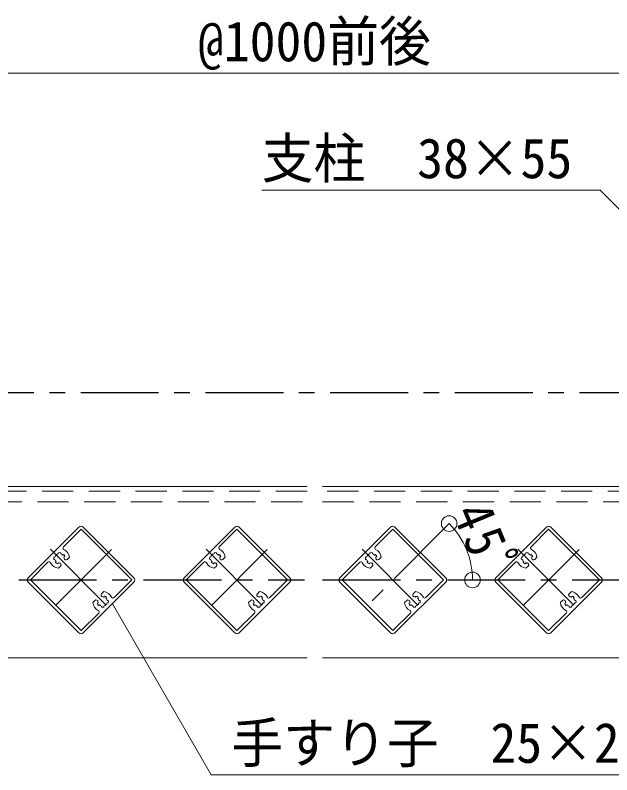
# Model space of a CAD drawing. Units: millimetres at full size, sheet at 1:5; details may follow other scales. Extents: x -1050 to 1050, y -742 to 742.
# Drawn here: x 301.9 to 493.3, y -374.3 to -130.7 of the extents above; entities that cross this region are included whole.
import ezdxf
from ezdxf.enums import TextEntityAlignment as Align

# ---------------------------------------------------------------- set-up
doc = ezdxf.new("R2010")
doc.units = ezdxf.units.MM
doc.header["$LTSCALE"] = 5
doc.linetypes.add('CHAIN1', pattern=[8, 5, -1, 1, -1])
doc.linetypes.add('DASHED2', pattern=[3, 2, -1])
doc.layers.add('0-0_通り芯', color=7, linetype='CHAIN1')
for name, color, linetype, lineweight in [('0-3_寸法', 54, 'Continuous', 20), ('0-4_手摺部材', 92, 'Continuous', 20), ('0-5_手すり子', 12, 'Continuous', 20), ('0-9_文字', 3, 'Continuous', 20)]:
    doc.layers.add(name, color=color, linetype=linetype, lineweight=lineweight)
doc.styles.add('ＭＳ ゴシック', font='')
doc.styles.get('ＭＳ ゴシック').set_extended_font_data('MS Gothic')

# ---------------------------------------------------------------- blocks, each defined once
blk = doc.blocks.new('circle')
at = {"color": 0, "linetype": 'Continuous', "lineweight": -2}
blk.add_circle((0, 0), 1.25, dxfattribs=at)

msp = doc.modelspace()

# ---------------------------------------------------------------- linework, layer by layer
at = {"layer": '0-0_通り芯'}
for p, q in [((827.913, -251.793), (-35.943, -251.793)), ((441.103, -293.71), (413.265, -321.548)), ((313.166, -301.938), (332.766, -321.539)), ((332.759, -302.054), (313.265, -321.548)), ((363.166, -301.938), (382.766, -321.539)), ((382.759, -302.054), (363.265, -321.548)), ((413.166, -301.938), (432.766, -321.539)), ((463.166, -301.938), (482.766, -321.539)), ((482.759, -302.054), (463.265, -321.548)), ((103.02, -311.793), (394.72, -311.793)), ((400.52, -311.793), (694.72, -311.793))]:
    msp.add_line(p, q, dxfattribs=at)
at = {"layer": '0-3_寸法'}
msp.add_line((548.02, -149.293), (248.02, -149.293), dxfattribs=at)
msp.add_arc((423.02, -311.793), 25.574, 0, 45, dxfattribs=at)
at = {"layer": '0-4_手摺部材'}
for p, q in [((249.02, -281.793), (395.52, -281.793)), ((400.52, -281.793), (547.02, -281.793)), ((395.52, -336.793), (249.02, -336.793)), ((547.02, -336.793), (400.52, -336.793))]:
    msp.add_line(p, q, dxfattribs=at)
at = {"layer": '0-4_手摺部材', "linetype": 'DASHED2'}
for p, q in [((395.52, -283.293), (249.02, -283.293)), ((547.02, -283.293), (400.52, -283.293)), ((249.02, -286.793), (395.52, -286.793)), ((400.52, -286.793), (547.02, -286.793))]:
    msp.add_line(p, q, dxfattribs=at)
at = {"layer": '0-5_手すり子'}
for p, q in [((322.313, -294.822), (306.049, -311.086)), ((323.02, -295.529), (317.363, -301.186)), ((339.283, -311.793), (323.02, -295.529)), ((339.991, -311.086), (323.727, -294.822)), ((372.313, -294.822), (356.049, -311.086)), ((373.02, -295.529), (367.363, -301.186)), ((389.283, -311.793), (373.02, -295.529)), ((389.991, -311.086), (373.727, -294.822)), ((422.313, -294.822), (406.049, -311.086)), ((423.02, -295.529), (417.363, -301.186)), ((439.283, -311.793), (423.02, -295.529)), ((439.991, -311.086), (423.727, -294.822)), ((472.313, -294.822), (456.049, -311.086)), ((473.02, -295.529), (467.363, -301.186)), ((489.283, -311.793), (473.02, -295.529)), ((489.991, -311.086), (473.727, -294.822)), ((314.641, -304.475), (314.282, -304.475)), ((315.702, -303.414), (315.702, -303.054)), ((316.479, -303.414), (316.479, -303.054)), ((317.151, -303.803), (317.463, -303.623)), ((317.539, -304.475), (317.851, -304.295)), ((319.271, -304.511), (318.551, -305.231)), ((364.641, -304.475), (364.282, -304.475)), ((365.702, -303.414), (365.702, -303.054)), ((366.479, -303.414), (366.479, -303.054)), ((367.151, -303.803), (367.463, -303.623)), ((367.539, -304.475), (367.851, -304.295)), ((369.271, -304.511), (368.551, -305.231)), ((414.641, -304.475), (414.282, -304.475)), ((415.702, -303.414), (415.702, -303.054)), ((416.479, -303.414), (416.479, -303.054)), ((417.151, -303.803), (417.463, -303.623)), ((417.539, -304.475), (417.851, -304.295)), ((419.271, -304.511), (418.551, -305.231)), ((464.641, -304.475), (464.282, -304.475)), ((465.702, -303.414), (465.702, -303.054)), ((466.479, -303.414), (466.479, -303.054)), ((467.151, -303.803), (467.463, -303.623)), ((467.539, -304.475), (467.851, -304.295)), ((469.271, -304.511), (468.551, -305.231)), ((312.413, -306.136), (306.757, -311.793)), ((314.641, -305.252), (314.282, -305.252)), ((315.03, -305.924), (314.85, -306.236)), ((315.702, -306.312), (315.522, -306.624)), ((362.413, -306.136), (356.757, -311.793)), ((364.641, -305.252), (364.282, -305.252)), ((365.03, -305.924), (364.85, -306.236)), ((365.702, -306.312), (365.522, -306.624)), ((412.413, -306.136), (406.757, -311.793)), ((414.641, -305.252), (414.282, -305.252)), ((415.03, -305.924), (414.85, -306.236)), ((415.702, -306.312), (415.522, -306.624)), ((462.413, -306.136), (456.757, -311.793)), ((464.641, -305.252), (464.282, -305.252)), ((465.03, -305.924), (464.85, -306.236)), ((465.702, -306.312), (465.522, -306.624)), ((315.738, -308.044), (316.458, -307.324)), ((365.738, -308.044), (366.458, -307.324)), ((415.738, -308.044), (416.458, -307.324)), ((465.738, -308.044), (466.458, -307.324)), ((306.757, -311.793), (323.02, -328.056)), ((339.283, -311.793), (333.627, -317.45)), ((356.757, -311.793), (373.02, -328.056)), ((389.283, -311.793), (383.627, -317.45)), ((406.757, -311.793), (423.02, -328.056)), ((439.283, -311.793), (433.627, -317.45)), ((456.757, -311.793), (473.02, -328.056)), ((489.283, -311.793), (483.627, -317.45)), ((306.049, -312.5), (322.313, -328.764)), ((323.727, -328.764), (339.991, -312.5)), ((356.049, -312.5), (372.313, -328.764)), ((373.727, -328.764), (389.991, -312.5)), ((406.049, -312.5), (422.313, -328.764)), ((423.727, -328.764), (439.991, -312.5)), ((456.049, -312.5), (472.313, -328.764)), ((473.727, -328.764), (489.991, -312.5)), ((330.302, -315.542), (329.582, -316.262)), ((380.302, -315.542), (379.582, -316.262)), ((430.302, -315.542), (429.582, -316.262)), ((480.302, -315.542), (479.582, -316.262)), ((326.769, -319.075), (327.489, -318.355)), ((328.501, -319.111), (328.189, -319.291)), ((330.338, -317.274), (330.518, -316.962)), ((331.01, -317.662), (331.19, -317.35)), ((331.399, -318.334), (331.758, -318.334)), ((331.399, -319.111), (331.758, -319.111)), ((376.769, -319.075), (377.489, -318.355)), ((378.501, -319.111), (378.189, -319.291)), ((380.338, -317.274), (380.518, -316.962)), ((381.01, -317.662), (381.19, -317.35)), ((381.399, -318.334), (381.758, -318.334)), ((381.399, -319.111), (381.758, -319.111)), ((426.769, -319.075), (427.489, -318.355)), ((428.501, -319.111), (428.189, -319.291)), ((430.338, -317.274), (430.518, -316.962)), ((431.01, -317.662), (431.19, -317.35)), ((431.399, -318.334), (431.758, -318.334)), ((431.399, -319.111), (431.758, -319.111)), ((476.769, -319.075), (477.489, -318.355)), ((478.501, -319.111), (478.189, -319.291)), ((480.338, -317.274), (480.518, -316.962)), ((481.01, -317.662), (481.19, -317.35)), ((481.399, -318.334), (481.758, -318.334)), ((481.399, -319.111), (481.758, -319.111)), ((328.889, -319.783), (328.577, -319.963)), ((329.561, -320.171), (329.561, -320.531)), ((330.338, -320.171), (330.338, -320.531)), ((378.889, -319.783), (378.577, -319.963)), ((379.561, -320.171), (379.561, -320.531)), ((380.338, -320.171), (380.338, -320.531)), ((428.889, -319.783), (428.577, -319.963)), ((429.561, -320.171), (429.561, -320.531)), ((430.338, -320.171), (430.338, -320.531)), ((478.889, -319.783), (478.577, -319.963)), ((479.561, -320.171), (479.561, -320.531)), ((480.338, -320.171), (480.338, -320.531)), ((328.677, -322.4), (323.02, -328.056)), ((378.677, -322.4), (373.02, -328.056)), ((428.677, -322.4), (423.02, -328.056)), ((478.677, -322.4), (473.02, -328.056))]:
    msp.add_line(p, q, dxfattribs=at)
for centre, radius, start, end in [((323.02, -295.529), 1, 45, 135), ((373.02, -295.529), 1, 45, 135), ((423.02, -295.529), 1, 45, 135), ((473.02, -295.529), 1, 45, 135), ((317.717, -301.54), 0.5, 135, 243.92489), ((316.09, -304.863), 3.2, 6.31816, 63.92489), ((367.717, -301.54), 0.5, 135, 243.92489), ((366.09, -304.863), 3.2, 6.31816, 63.92489), ((417.717, -301.54), 0.5, 135, 243.92489), ((416.09, -304.863), 3.2, 6.31816, 63.92489), ((467.717, -301.54), 0.5, 135, 243.92489), ((466.09, -304.863), 3.2, 6.31816, 63.92489), ((316.09, -304.863), 1.85, 167.88668, 192.11399), ((316.09, -304.863), 1.5, 104.9994, 164.99893), ((316.09, -304.863), 1.85, 77.88601, 102.11332), ((316.09, -304.863), 1.5, 45.00057, 75), ((316.09, -304.863), 1.85, 17.8869, 42.11442), ((316.09, -304.863), 1.5, 0.83274, 15.00081), ((366.09, -304.863), 1.85, 167.88668, 192.11399), ((366.09, -304.863), 1.5, 104.9994, 164.99893), ((366.09, -304.863), 1.85, 77.88601, 102.11332), ((366.09, -304.863), 1.5, 45.00057, 75), ((366.09, -304.863), 1.85, 17.8869, 42.11442), ((366.09, -304.863), 1.5, 0.83274, 15.00081), ((416.09, -304.863), 1.85, 167.88668, 192.11399), ((416.09, -304.863), 1.5, 104.9994, 164.99893), ((416.09, -304.863), 1.85, 77.88601, 102.11332), ((416.09, -304.863), 1.5, 45.00057, 75), ((416.09, -304.863), 1.85, 17.8869, 42.11442), ((416.09, -304.863), 1.5, 0.83274, 15.00081), ((466.09, -304.863), 1.85, 167.88668, 192.11399), ((466.09, -304.863), 1.5, 104.9994, 164.99893), ((466.09, -304.863), 1.85, 77.88601, 102.11332), ((466.09, -304.863), 1.5, 45.00057, 75), ((466.09, -304.863), 1.85, 17.8869, 42.11442), ((466.09, -304.863), 1.5, 0.83274, 15.00081), ((312.767, -306.49), 0.5, 26.07511, 135), ((316.09, -304.863), 3.2, 206.07511, 263.68184), ((316.09, -304.863), 1.5, 195, 224.99943), ((316.09, -304.863), 1.85, 227.88558, 252.1131), ((316.09, -304.863), 1.5, 254.99919, 269.16726), ((316.06, -306.926), 0.563, 315, 89.16726), ((318.153, -304.833), 0.563, 180.83274, 315), ((362.767, -306.49), 0.5, 26.07511, 135), ((366.09, -304.863), 3.2, 206.07511, 263.68184), ((366.09, -304.863), 1.5, 195, 224.99943), ((366.09, -304.863), 1.85, 227.88558, 252.1131), ((366.09, -304.863), 1.5, 254.99919, 269.16726), ((366.06, -306.926), 0.563, 315, 89.16726), ((368.153, -304.833), 0.563, 180.83274, 315), ((412.767, -306.49), 0.5, 26.07511, 135), ((416.09, -304.863), 3.2, 206.07511, 263.68184), ((416.09, -304.863), 1.5, 195, 224.99943), ((416.09, -304.863), 1.85, 227.88558, 252.1131), ((416.09, -304.863), 1.5, 254.99919, 269.16726), ((416.06, -306.926), 0.563, 315, 89.16726), ((418.153, -304.833), 0.563, 180.83274, 315), ((462.767, -306.49), 0.5, 26.07511, 135), ((466.09, -304.863), 3.2, 206.07511, 263.68184), ((466.09, -304.863), 1.5, 195, 224.99943), ((466.09, -304.863), 1.85, 227.88558, 252.1131), ((466.09, -304.863), 1.5, 254.99919, 269.16726), ((466.06, -306.926), 0.563, 315, 89.16726), ((468.153, -304.833), 0.563, 180.83274, 315), ((306.757, -311.793), 1, 135, 225), ((339.283, -311.793), 1, 315, 45), ((356.757, -311.793), 1, 135, 225), ((389.283, -311.793), 1, 315, 45), ((406.757, -311.793), 1, 135, 225), ((439.283, -311.793), 1, 315, 45), ((456.757, -311.793), 1, 135, 225), ((489.283, -311.793), 1, 315, 45), ((329.98, -316.66), 0.563, 135, 269.16726), ((329.95, -318.723), 3.2, 26.07511, 83.68184), ((379.98, -316.66), 0.563, 135, 269.16726), ((379.95, -318.723), 3.2, 26.07511, 83.68184), ((429.98, -316.66), 0.563, 135, 269.16726), ((429.95, -318.723), 3.2, 26.07511, 83.68184), ((479.98, -316.66), 0.563, 135, 269.16726), ((479.95, -318.723), 3.2, 26.07511, 83.68184), ((329.95, -318.723), 3.2, 186.31816, 243.92489), ((327.887, -318.753), 0.563, 0.83274, 135), ((329.95, -318.723), 1.5, 180.83274, 195.00081), ((329.95, -318.723), 1.5, 74.99919, 89.16726), ((329.95, -318.723), 1.5, 285.00107, 345.0006), ((329.95, -318.723), 1.85, 47.88558, 72.1131), ((329.95, -318.723), 1.5, 15, 44.99943), ((329.95, -318.723), 1.85, 347.88668, 12.11399), ((333.273, -317.096), 0.5, 206.07511, 315), ((379.95, -318.723), 3.2, 186.31816, 243.92489), ((377.887, -318.753), 0.563, 0.83274, 135), ((379.95, -318.723), 1.5, 180.83274, 195.00081), ((379.95, -318.723), 1.5, 74.99919, 89.16726), ((379.95, -318.723), 1.5, 285.00107, 345.0006), ((379.95, -318.723), 1.85, 47.88558, 72.1131), ((379.95, -318.723), 1.5, 15, 44.99943), ((379.95, -318.723), 1.85, 347.88668, 12.11399), ((383.273, -317.096), 0.5, 206.07511, 315), ((429.95, -318.723), 3.2, 186.31816, 243.92489), ((427.887, -318.753), 0.563, 0.83274, 135), ((429.95, -318.723), 1.5, 180.83274, 195.00081), ((429.95, -318.723), 1.5, 74.99919, 89.16726), ((429.95, -318.723), 1.5, 285.00107, 345.0006), ((429.95, -318.723), 1.85, 47.88558, 72.1131), ((429.95, -318.723), 1.5, 15, 44.99943), ((429.95, -318.723), 1.85, 347.88668, 12.11399), ((433.273, -317.096), 0.5, 206.07511, 315), ((479.95, -318.723), 3.2, 186.31816, 243.92489), ((477.887, -318.753), 0.563, 0.83274, 135), ((479.95, -318.723), 1.5, 180.83274, 195.00081), ((479.95, -318.723), 1.5, 74.99919, 89.16726), ((479.95, -318.723), 1.5, 285.00107, 345.0006), ((479.95, -318.723), 1.85, 47.88558, 72.1131), ((479.95, -318.723), 1.5, 15, 44.99943), ((479.95, -318.723), 1.85, 347.88668, 12.11399), ((483.273, -317.096), 0.5, 206.07511, 315), ((329.95, -318.723), 1.85, 197.8869, 222.11442), ((328.323, -322.046), 0.5, 315, 63.92489), ((329.95, -318.723), 1.5, 225.00057, 255), ((329.95, -318.723), 1.85, 257.88601, 282.11332), ((379.95, -318.723), 1.85, 197.8869, 222.11442), ((378.323, -322.046), 0.5, 315, 63.92489), ((379.95, -318.723), 1.5, 225.00057, 255), ((379.95, -318.723), 1.85, 257.88601, 282.11332), ((429.95, -318.723), 1.85, 197.8869, 222.11442), ((428.323, -322.046), 0.5, 315, 63.92489), ((429.95, -318.723), 1.5, 225.00057, 255), ((429.95, -318.723), 1.85, 257.88601, 282.11332), ((479.95, -318.723), 1.85, 197.8869, 222.11442), ((478.323, -322.046), 0.5, 315, 63.92489), ((479.95, -318.723), 1.5, 225.00057, 255), ((479.95, -318.723), 1.85, 257.88601, 282.11332), ((323.02, -328.056), 1, 225, 315), ((373.02, -328.056), 1, 225, 315), ((423.02, -328.056), 1, 225, 315), ((473.02, -328.056), 1, 225, 315)]:
    msp.add_arc(centre, radius, start, end, dxfattribs=at)
at = {"layer": '0-9_文字'}
for points in [[(529.02, -226.293), (489.52, -186.793), (380.97, -186.793)], [(333.079, -319.412), (364.765, -374.293), (502.468, -374.293)]]:
    msp.add_lwpolyline(points, dxfattribs=at)

# ---------------------------------------------------------------- block references
at = {"layer": '0-3_寸法', "xscale": 2, "yscale": 2}
for p, rotation in [((441.103, -293.71), 135), ((448.594, -311.793), 270)]:
    msp.add_blockref('circle', p, dxfattribs=dict(at, rotation=rotation))

# ---------------------------------------------------------------- texts
at = {"layer": '0-3_寸法', "style": 'ＭＳ ゴシック', "width": 0.95}
msp.add_text('@1000前後', height=12.83, dxfattribs=at).set_placement((360.52, -149.293), align=Align.BOTTOM_LEFT)
at = {"layer": '0-3_寸法', "insert": (441.863, -290.458), "char_height": 12.83, "attachment_point": 7, "rotation": 292.5, "style": 'ＭＳ ゴシック'}
msp.add_mtext('\\T1.17;\\W0.85;45ﾟ', dxfattribs=at)
at = {"layer": '0-9_文字', "style": 'ＭＳ ゴシック', "width": 0.95}
for s, p in [('支柱\u300038×55', (380.97, -186.793)), ('手すり子\u300025×25', (371.218, -374.293))]:
    msp.add_text(s, height=12.83, dxfattribs=at).set_placement(p, align=Align.BOTTOM_LEFT)

doc.saveas('drawing.dxf')
